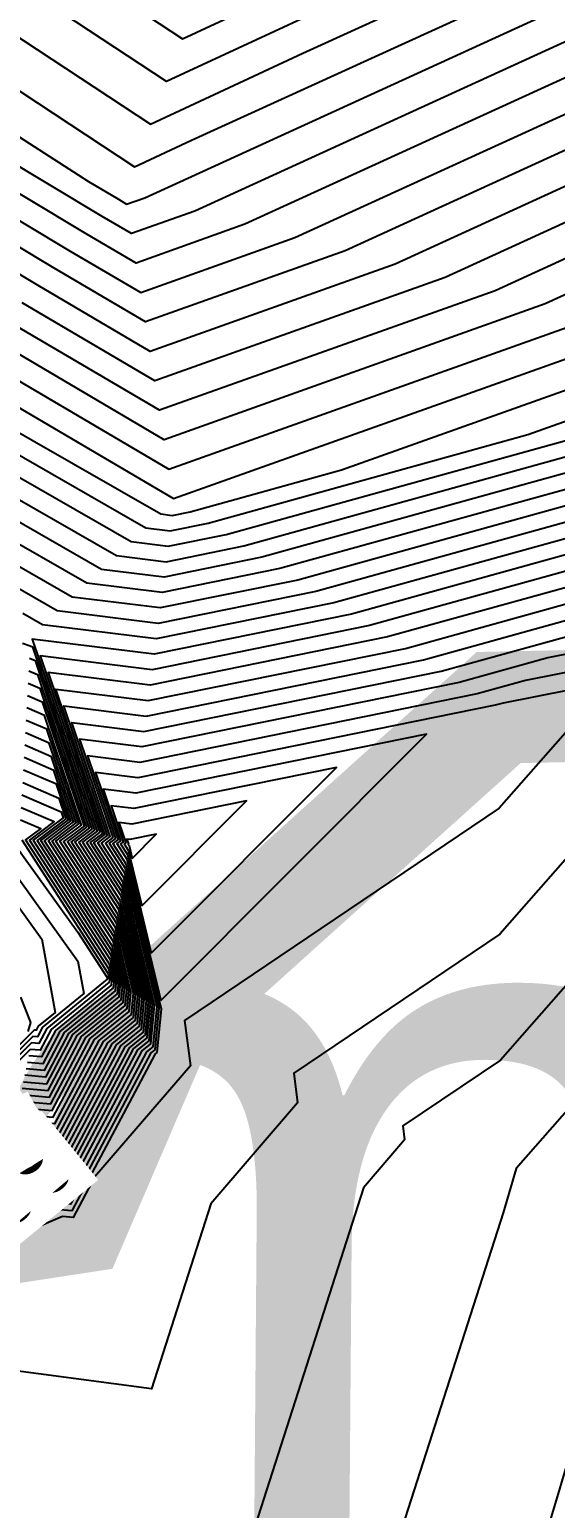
# Model space of a CAD drawing. Header units: inches. Extents: x 533200 to 542759, y 3594234 to 3596688.
# Drawn here: x 535922.98 to 535925.33, y 3595743.13 to 3595749.74 of the extents above; entities that cross this region are included whole.
import ezdxf
from ezdxf.enums import TextEntityAlignment as Align

# ---------------------------------------------------------------- set-up
doc = ezdxf.new("R2010")
doc.units = ezdxf.units.IN
doc.header["$MEASUREMENT"] = 0
for name, color, linetype in [('C-PROP-BNDY', 150, 'Continuous'), ('CVL_CURV_D', 1, 'Continuous'), ('CVL_CURV_G', 5, 'Continuous'), ('CVL_CURV_TX', 2, 'Continuous'), ('NO', 250, 'Continuous')]:
    doc.layers.add(name, color=color, linetype=linetype)
doc.styles.add('MONOTXT4', font='MONOTXT4.shx')
doc.styles.add('presentacion', font='arial.ttf')

msp = doc.modelspace()

# ---------------------------------------------------------------- linework, layer by layer
at = {"layer": 'C-PROP-BNDY', "color": 3, "linetype": 'Continuous', "lineweight": 30, "const_width": 0.5, "elevation": 649.42}
msp.add_lwpolyline([(535919.58, 3595743.88), (535923.18, 3595744.43), (535923.58, 3595745.36), (535925.08, 3595746.71), (535928.42, 3595746.78)], dxfattribs=at)
at = {"layer": 'CVL_CURV_D', "color": 6, "linetype": 'Continuous'}
for points, elevation in [([(535922.9949, 3595750.14), (535923.6684, 3595749.6961), (535925.0576, 3595750.3418)], 652.1), ([(535922.5766, 3595749.94), (535923.5248, 3595749.3149), (535924.2053, 3595749.6312), (535925.249, 3595750.1076)], 651.9), ([(535922.3674, 3595749.84), (535923.4531, 3595749.1244), (535923.7082, 3595749.2429), (535925.3317, 3595749.984)], 651.8), ([(535918.2368, 3595748.013), (535918.3857, 3595747.7788), (535917.781, 3595747.2135), (535918.6591, 3595747.4073), (535918.9911, 3595747.4322), (535919.7097, 3595747.4932), (535919.9974, 3595747.4923), (535920.8927, 3595747.3509), (535921.2416, 3595747.3599), (535921.825, 3595748.47), (535922.2801, 3595748.608), (535922.259, 3595749.2438), (535922.182, 3595749.3206), (535921.8682, 3595749.5043), (535922.2096, 3595749.7264), (535923.2485, 3595749.0589), (535923.3813, 3595748.9792), (535923.4184, 3595748.9574), (535923.4994, 3595748.9863), (535925.4145, 3595749.8605)], 651.7), ([(535925.4972, 3595749.7369), (535923.723, 3595748.927), (535923.4393, 3595748.826), (535923.3096, 3595748.9022), (535922.8448, 3595749.1811), (535922.2576, 3595749.5584), (535922.0646, 3595749.4329), (535922.242, 3595749.3291), (535922.2855, 3595749.2856), (535922.3095, 3595748.5651), (535921.8961, 3595748.4397), (535921.2592, 3595747.2278), (535920.9726, 3595747.2204), (535919.9859, 3595747.3762), (535919.7361, 3595747.377), (535919.112, 3595747.324), (535918.6823, 3595747.2918), (535917.6957, 3595747.074)], 651.6), ([(535917.9744, 3595746.8943), (535918.7288, 3595747.0608), (535919.3538, 3595747.1076), (535919.7888, 3595747.1446), (535919.9629, 3595747.144), (535921.1323, 3595746.9594), (535921.2943, 3595746.9635), (535922.0383, 3595748.3792), (535922.3682, 3595748.4792), (535922.3428, 3595749.2423), (535923.1663, 3595748.7482), (535923.4812, 3595748.5631), (535924.1701, 3595748.8084), (535925.6628, 3595749.4898)], 651.4), ([(535925.7455, 3595749.3662), (535924.3937, 3595748.7491), (535923.5022, 3595748.4317), (535923.0946, 3595748.6712), (535922.3753, 3595749.1028), (535922.3975, 3595748.4362), (535922.1094, 3595748.3489), (535921.3119, 3595746.8314), (535921.2122, 3595746.8288), (535919.9514, 3595747.0279), (535919.8151, 3595747.0284), (535919.4747, 3595746.9995), (535918.7521, 3595746.9453), (535918.1137, 3595746.8044)], 651.3), ([(535925.8283, 3595749.2426), (535924.6173, 3595748.6899), (535923.5231, 3595748.3003), (535923.0229, 3595748.5942), (535922.4079, 3595748.9633), (535922.4268, 3595748.3933), (535922.1805, 3595748.3186), (535921.3295, 3595746.6993), (535921.2921, 3595746.6983), (535919.9399, 3595746.9118), (535919.8415, 3595746.9122), (535919.5956, 3595746.8913), (535918.7753, 3595746.8298), (535918.253, 3595746.7145)], 651.2), ([(535925.911, 3595749.1191), (535924.8409, 3595748.6306), (535923.5441, 3595748.1689), (535922.9512, 3595748.5173)], 651.1), ([(535926.0766, 3595748.872), (535925.288, 3595748.512), (535923.586, 3595747.906), (535922.8079, 3595748.3633)], 650.9), ([(535922.6645, 3595748.2093), (535923.6279, 3595747.6431), (535925.7351, 3595748.3934)], 650.7), ([(535922.7362, 3595748.2863), (535923.607, 3595747.7746), (535925.5116, 3595748.4527)], 650.8), ([(535922.6044, 3595748.1275), (535923.5706, 3595747.5743), (535923.6219, 3595747.568), (535923.7021, 3595747.5843), (535924.3783, 3595747.7714), (535925.9587, 3595748.3341)], 650.6), ([(535922.7358, 3595747.7534), (535923.3727, 3595747.3888), (535923.5949, 3595747.3612), (535923.9424, 3595747.4318), (535926.5, 3595748.1397)], 650.3), ([(535922.692, 3595747.8781), (535923.4387, 3595747.4506), (535923.6039, 3595747.4301), (535923.8623, 3595747.4826), (535926.0411, 3595748.0857)], 650.4), ([(535926.4, 3595748.039), (535924.0225, 3595747.3809), (535923.5859, 3595747.2923), (535923.3067, 3595747.3269), (535922.7797, 3595747.6287)], 650.2), ([(535926.3, 3595747.9384), (535924.1027, 3595747.3301), (535923.5768, 3595747.2234), (535923.2407, 3595747.2651), (535922.8235, 3595747.5039)], 650.1), ([(535926.1, 3595747.737), (535924.2629, 3595747.2285), (535923.5588, 3595747.0855), (535923.1088, 3595747.1413), (535922.9111, 3595747.2545)], 649.9), ([(535926, 3595747.6363), (535924.343, 3595747.1776), (535923.5498, 3595747.0166), (535923.0428, 3595747.0795), (535922.9549, 3595747.1298)], 649.8), ([(535925.9, 3595747.5356), (535924.4231, 3595747.1268), (535923.5408, 3595746.9477), (535922.997, 3595747.0151), (535923.2864, 3595746.1574), (535923.2215, 3595746.1085), (535923.3883, 3595745.8498), (535923.4954, 3595745.4074), (535923.4827, 3595745.2742), (535923.3915, 3595745.1998), (535923.1263, 3595744.7017), (535922.8908, 3595744.7221)], 649.7), ([(535925.8, 3595747.4349), (535924.5032, 3595747.076), (535923.5318, 3595746.8788), (535923.0322, 3595746.9407), (535923.2981, 3595746.1528), (535923.2384, 3595746.1078), (535923.3917, 3595745.8702), (535923.505, 3595745.402), (535923.4916, 3595745.2611), (535923.4109, 3595745.1952), (535923.1322, 3595744.6719), (535922.8848, 3595744.6933)], 649.6), ([(535927.6045, 3595747.3873), (535925.3, 3595746.9315), (535924.9038, 3595746.8218), (535923.4868, 3595746.5342), (535923.2082, 3595746.5687), (535923.3565, 3595746.1294), (535923.3232, 3595746.1044), (535923.4086, 3595745.9719), (535923.5531, 3595745.3751), (535923.536, 3595745.1954), (535923.5077, 3595745.1724), (535923.1617, 3595744.5226), (535922.8545, 3595744.5492), (535922.8007, 3595744.4952), (535921.6185, 3595743.4144), (535921.226, 3595743.9256), (535921.41, 3595743.2908), (535921.3127, 3595743.3129), (535920.3464, 3595743.6193), (535919.0461, 3595742.1982), (535918.8611, 3595739.9828), (535919.0915, 3595739.142), (535921.6631, 3595738.2378)], 649.1), ([(535917.5315, 3595741.5726), (535919.6279, 3595743.8637), (535921.1858, 3595743.3698), (535921.3427, 3595743.3341), (535921.1685, 3595743.9349), (535921.1988, 3595743.974), (535921.2223, 3595743.9559), (535921.3143, 3595744.0082), (535921.6788, 3595743.5335), (535922.7516, 3595744.5141), (535922.8727, 3595744.6357), (535923.144, 3595744.6122), (535923.4496, 3595745.1861), (535923.5094, 3595745.2348), (535923.5242, 3595745.3912), (535923.3985, 3595745.9108), (535923.2723, 3595746.1064), (535923.3214, 3595746.1434), (535923.1026, 3595746.7919), (535923.5138, 3595746.7409), (535924.6634, 3595746.9743), (535925.6, 3595747.2336)], 649.4), ([(535927.7762, 3595747.2595), (535925.1, 3595746.7301), (535925.064, 3595746.7202), (535923.4687, 3595746.3964), (535923.2786, 3595746.4199), (535923.3798, 3595746.1201), (535923.3571, 3595746.103), (535923.4154, 3595746.0125), (535923.5723, 3595745.3643), (535923.5538, 3595745.1692), (535923.5464, 3595745.1632), (535923.1735, 3595744.4628), (535922.8424, 3595744.4915), (535922.8334, 3595744.4825), (535921.5783, 3595743.3351), (535921.346, 3595743.6376), (535921.4549, 3595743.2619), (535921.3973, 3595743.275), (535920.8254, 3595743.4563), (535920.0559, 3595742.6152), (535919.9464, 3595741.3041), (535920.5605, 3595739.062), (535921.9361, 3595738.5784)], 648.9), ([(535918.0363, 3595741.7811), (535919.8674, 3595743.7822), (535921.2281, 3595743.3508), (535921.3651, 3595743.3197), (535921.1863, 3595743.9367), (535921.2061, 3595743.9622), (535921.2215, 3595743.9504), (535921.2818, 3595743.9847), (535921.6587, 3595743.4938), (535922.7679, 3595744.5078), (535922.8666, 3595744.6068), (535923.1499, 3595744.5823), (535923.469, 3595745.1815), (535923.5183, 3595745.2217), (535923.5338, 3595745.3858), (535923.4019, 3595745.9312), (535923.2893, 3595746.1057), (535923.3331, 3595746.1388), (535923.1378, 3595746.7175), (535923.5048, 3595746.672), (535924.7435, 3595746.9235), (535925.5, 3595747.1329)], 649.3), ([(535918.5412, 3595741.9896), (535920.1069, 3595743.7007), (535921.2704, 3595743.3318), (535921.3876, 3595743.3052), (535921.204, 3595743.9384), (535921.2134, 3595743.9505), (535921.2207, 3595743.9449), (535921.2493, 3595743.9612), (535921.6386, 3595743.4541), (535922.7843, 3595744.5015), (535922.8606, 3595744.578), (535923.1558, 3595744.5524), (535923.4883, 3595745.1769), (535923.5271, 3595745.2086), (535923.5435, 3595745.3805), (535923.4053, 3595745.9515), (535923.3062, 3595746.1051), (535923.3448, 3595746.1341), (535923.173, 3595746.6431), (535923.4958, 3595746.6031), (535924.8236, 3595746.8727), (535925.4, 3595747.0322)], 649.2), ([(535922.9533, 3595746.9972), (535922.9876, 3595746.9856), (535922.9985, 3595746.9809), (535923.2747, 3595746.1621), (535923.2045, 3595746.1092), (535923.3849, 3595745.8295), (535923.4858, 3595745.4128), (535923.4739, 3595745.2873), (535923.3721, 3595745.2044), (535923.1204, 3595744.7316), (535922.8969, 3595744.751)], 649.8), ([(535922.9845, 3595746.9301), (535923.0091, 3595746.9195), (535923.2631, 3595746.1668), (535923.1875, 3595746.1099), (535923.3815, 3595745.8092), (535923.4762, 3595745.4182), (535923.465, 3595745.3005), (535923.3528, 3595745.209), (535923.1145, 3595744.7615), (535922.9029, 3595744.7798)], 649.9), ([(535922.9784, 3595746.8191), (535923.0303, 3595746.7968), (535923.2397, 3595746.1761), (535923.1536, 3595746.1113), (535923.3747, 3595745.7685), (535923.4569, 3595745.4289), (535923.4472, 3595745.3267), (535923.314, 3595745.2181), (535923.1027, 3595744.8212), (535922.915, 3595744.8374)], 650.1), ([(535922.9754, 3595746.7637), (535923.0409, 3595746.7355), (535923.2281, 3595746.1808), (535923.1367, 3595746.112), (535923.3714, 3595745.7481), (535923.4473, 3595745.4343), (535923.4383, 3595745.3398), (535923.2947, 3595745.2227), (535923.0968, 3595744.851), (535922.9211, 3595744.8663)], 650.2), ([(535922.9271, 3595744.8951), (535923.0909, 3595744.8809), (535923.2753, 3595745.2273), (535923.4295, 3595745.353), (535923.4377, 3595745.4397), (535923.368, 3595745.7278), (535923.1197, 3595746.1127), (535923.2164, 3595746.1854), (535923.0515, 3595746.6741), (535922.9723, 3595746.7082)], 650.3), ([(535925.3991, 3595746.6209), (535925.0822, 3595746.2603), (535923.6774, 3595745.3129), (535923.7034, 3595745.1103), (535923.275, 3595744.6125), (535923.1794, 3595744.433), (535923.1314, 3595744.4371), (535922.5232, 3595744.1776), (535921.5582, 3595743.2954), (535921.406, 3595743.4936), (535921.4774, 3595743.2474), (535921.4396, 3595743.256), (535921.0649, 3595743.3748), (535920.5607, 3595742.8238), (535920.489, 3595741.9648), (535921.2951, 3595739.022), (535922.0726, 3595738.7486)], 648.8), ([(535922.9332, 3595744.9239), (535923.085, 3595744.9108), (535923.256, 3595745.2319), (535923.4206, 3595745.3661), (535923.4281, 3595745.4451), (535923.3646, 3595745.7075), (535923.1028, 3595746.1134), (535923.2047, 3595746.1901), (535923.0621, 3595746.6127), (535922.9693, 3595746.6527)], 650.4), ([(535922.9453, 3595744.9816), (535923.0732, 3595744.9705), (535923.2172, 3595745.241), (535923.4028, 3595745.3924), (535923.4088, 3595745.4558), (535923.3578, 3595745.6668), (535923.0689, 3595746.1147), (535923.1814, 3595746.1995), (535923.0833, 3595746.49), (535922.9632, 3595746.5417)], 650.6), ([(535923.5714, 3595745.4023), (535924.758, 3595746.591), (535923.4597, 3595746.3274), (535923.3138, 3595746.3455), (535923.3915, 3595746.1154), (535923.374, 3595746.1023), (535923.4188, 3595746.0329), (535923.5714, 3595745.4023)], 648.8), ([(535925.798, 3595746.5095), (535925.0849, 3595745.6981), (535924.1645, 3595745.0774), (535924.1816, 3595744.9447), (535923.7939, 3595744.4943), (535923.5288, 3595743.6682), (535922.35, 3595743.825), (535921.9952, 3595743.6736), (535921.5381, 3595743.2557), (535921.466, 3595743.3496), (535921.4998, 3595743.233), (535921.4819, 3595743.2371), (535921.3044, 3595743.2933), (535921.0656, 3595743.0323), (535921.0316, 3595742.6254), (535922.0296, 3595738.982), (535922.2091, 3595738.9189), (535922.2507, 3595738.9189), (535922.4, 3595738.9157), (535923.9223, 3595738.9037), (535924.3371, 3595738.8395), (535924.9279, 3595738.1579)], 648.7), ([(535922.9513, 3595745.0104), (535923.0673, 3595745.0003), (535923.1979, 3595745.2456), (535923.3939, 3595745.4055), (535923.3992, 3595745.4612), (535923.3544, 3595745.6464), (535923.0519, 3595746.1154), (535923.1697, 3595746.2041), (535923.0939, 3595746.4286), (535922.9601, 3595746.4862)], 650.7), ([(535922.9574, 3595745.0392), (535923.0614, 3595745.0302), (535923.1785, 3595745.2502), (535923.3851, 3595745.4186), (535923.3896, 3595745.4666), (535923.351, 3595745.6261), (535923.0349, 3595746.1161), (535923.158, 3595746.2088), (535923.1045, 3595746.3673), (535922.9571, 3595746.4307)], 650.8), ([(535923.5286, 3595745.6137), (535924.3556, 3595746.4422), (535923.4507, 3595746.2585), (535923.349, 3595746.2711), (535923.4032, 3595746.1107), (535923.391, 3595746.1016), (535923.4222, 3595746.0532), (535923.5286, 3595745.6137)], 648.7), ([(535926.1968, 3595746.3982), (535925.0876, 3595745.1359), (535924.6516, 3595744.8419), (535924.6597, 3595744.7791), (535924.4761, 3595744.5657), (535923.9163, 3595742.8218), (535921.6208, 3595743.1271), (535921.8938, 3595742.7175), (535923.38, 3595739.085), (535924.268, 3595739.078), (535924.4388, 3595739.0516), (535924.923, 3595738.493)], 648.6), ([(535922.954, 3595746.3752), (535923.1152, 3595746.3059), (535923.1463, 3595746.2135), (535923.018, 3595746.1168), (535923.3476, 3595745.6058), (535923.38, 3595745.472), (535923.3762, 3595745.4317), (535923.1591, 3595745.2548), (535923.0555, 3595745.0601), (535922.9634, 3595745.068)], 650.9), ([(535923.4857, 3595745.8251), (535923.9532, 3595746.2934), (535923.4417, 3595746.1896), (535923.3842, 3595746.1967), (535923.4148, 3595746.1061), (535923.408, 3595746.1009), (535923.4256, 3595746.0736), (535923.4857, 3595745.8251)], 648.6), ([(535922.9479, 3595746.2643), (535923.0944, 3595746.2012), (535922.9841, 3595746.1182), (535923.3408, 3595745.5651), (535923.3608, 3595745.4828), (535923.3584, 3595745.458), (535923.1204, 3595745.2639), (535923.0436, 3595745.1198), (535922.9755, 3595745.1257)], 651.1), ([(535922.9449, 3595746.2088), (535923.035, 3595746.17), (535922.9671, 3595746.1189), (535923.3375, 3595745.5447), (535923.3512, 3595745.4882), (535923.3495, 3595745.4711), (535923.101, 3595745.2685), (535923.0377, 3595745.1497), (535922.9816, 3595745.1545)], 651.2), ([(535922.9187, 3595746.0987), (535923.2, 3595745.7067), (535923.3307, 3595745.5041), (535923.3319, 3595745.4989), (535923.3318, 3595745.4974), (535923.0623, 3595745.2776), (535923.0259, 3595745.2094), (535922.9937, 3595745.2122), (535922.424, 3595744.6406)], 651.4), ([(535922.9502, 3595746.1196), (535923.3341, 3595745.5244), (535923.3415, 3595745.4935), (535923.3407, 3595745.4842), (535923.0817, 3595745.2731), (535923.0318, 3595745.1795), (535922.9876, 3595745.1833), (535922.4403, 3595744.6343)], 651.3), ([(535922.812, 3595745.992), (535923.0392, 3595745.6754), (535923.0996, 3595745.3488), (535923.0236, 3595745.2868), (535923.0141, 3595745.2691), (535923.0058, 3595745.2698), (535922.3912, 3595744.6532)], 651.6), ([(535922.9436, 3595745.4164), (535922.9888, 3595745.3035), (535922.9769, 3595745.2636)], 651.7), ([(535925.8449, 3595744.8673), (535925.1921, 3595742.6893), (535924.6913, 3595741.1289), (535923.6366, 3595741.2692), (535924.874, 3595739.4123), (535925.0976, 3595739.2728), (535925.4549, 3595738.9457)], 648.4)]:
    msp.add_lwpolyline(points, dxfattribs=dict(at, elevation=elevation))
at = {"layer": 'CVL_CURV_G', "color": 5, "linetype": 'Continuous'}
for points, elevation in [([(535924.7024, 3595750.0194), (535923.5966, 3595749.5055), (535922.7857, 3595750.04)], 652), ([(535925.58, 3595749.6133), (535923.9466, 3595748.8677), (535923.4603, 3595748.6946), (535923.238, 3595748.8252), (535922.4411, 3595749.3033), (535922.3056, 3595749.3904), (535922.2611, 3595749.3614), (535922.302, 3595749.3375), (535922.312, 3595749.3274), (535922.3388, 3595748.5221), (535921.9672, 3595748.4094), (535921.2767, 3595747.0956), (535921.0525, 3595747.0899), (535919.9744, 3595747.2601), (535919.7624, 3595747.2608), (535919.2329, 3595747.2158), (535918.7056, 3595747.1763), (535917.8351, 3595746.9842)], 651.5), ([(535925.9938, 3595748.9955), (535925.0644, 3595748.5713), (535923.565, 3595748.0374), (535922.8796, 3595748.4403)], 651), ([(535922.6482, 3595748.0028), (535923.5046, 3595747.5125), (535923.6129, 3595747.4991), (535923.7822, 3595747.5334), (535925.2097, 3595747.9286), (535926.1823, 3595748.2749)], 650.5), ([(535926.2, 3595747.8377), (535924.1828, 3595747.2793), (535923.5678, 3595747.1545), (535923.1747, 3595747.2032), (535922.8673, 3595747.3792)], 650), ([(535925.7, 3595747.3342), (535924.5833, 3595747.0251), (535923.5228, 3595746.8099), (535923.0674, 3595746.8663), (535923.3098, 3595746.1481), (535923.2554, 3595746.1071), (535923.3951, 3595745.8905), (535923.5146, 3595745.3966), (535923.5005, 3595745.248), (535923.4302, 3595745.1907), (535923.1381, 3595744.642), (535922.8787, 3595744.6645)], 649.5), ([(535927.6903, 3595747.3234), (535925.2, 3595746.8308), (535924.9839, 3595746.771), (535923.4777, 3595746.4653), (535923.2434, 3595746.4943), (535923.3681, 3595746.1247), (535923.3401, 3595746.1037), (535923.412, 3595745.9922), (535923.5627, 3595745.3697), (535923.5449, 3595745.1823), (535923.5271, 3595745.1678), (535923.1676, 3595744.4927), (535922.8485, 3595744.5204), (535922.8171, 3595744.4889), (535921.5984, 3595743.3747), (535921.286, 3595743.7816), (535921.4325, 3595743.2763), (535921.355, 3595743.2939), (535920.5859, 3595743.5378), (535919.551, 3595742.4067), (535919.4038, 3595740.6434), (535919.826, 3595739.102), (535921.7996, 3595738.4081)], 649), ([(535922.9815, 3595746.8746), (535923.0197, 3595746.8582), (535923.2514, 3595746.1714), (535923.1706, 3595746.1106), (535923.3781, 3595745.7888), (535923.4665, 3595745.4235), (535923.4561, 3595745.3136), (535923.3334, 3595745.2136), (535923.1086, 3595744.7913), (535922.909, 3595744.8086)], 650), ([(535922.9392, 3595744.9527), (535923.0791, 3595744.9406), (535923.2366, 3595745.2364), (535923.4117, 3595745.3792), (535923.4185, 3595745.4505), (535923.3612, 3595745.6871), (535923.0858, 3595746.114), (535923.193, 3595746.1948), (535923.0727, 3595746.5514), (535922.9662, 3595746.5972)], 650.5), ([(535926.5957, 3595746.2868), (535925.1586, 3595744.6516), (535925.0993, 3595744.4536), (535924.3037, 3595741.9754), (535922.6287, 3595742.1982), (535924.594, 3595739.249), (535924.6456, 3595739.2168), (535925.3006, 3595738.6171)], 648.5), ([(535922.951, 3595746.3198), (535923.1258, 3595746.2445), (535923.1347, 3595746.2181), (535923.001, 3595746.1175), (535923.3442, 3595745.5854), (535923.3704, 3595745.4774), (535923.3673, 3595745.4449), (535923.1398, 3595745.2593), (535923.0495, 3595745.0899), (535922.9695, 3595745.0969)], 651), ([(535923.4429, 3595746.0366), (535923.5507, 3595746.1446), (535923.4327, 3595746.1207), (535923.4194, 3595746.1223), (535923.4265, 3595746.1014), (535923.4249, 3595746.1002), (535923.429, 3595746.0939), (535923.4429, 3595746.0366)], 648.5), ([(535922.8653, 3595746.0453), (535923.2008, 3595745.5779), (535923.2276, 3595745.4328), (535923.0429, 3595745.2822), (535923.02, 3595745.2392), (535922.9997, 3595745.241), (535922.4076, 3595744.6469)], 651.5)]:
    msp.add_lwpolyline(points, dxfattribs=dict(at, elevation=elevation))

# ---------------------------------------------------------------- texts
at = {"layer": 'NO', "color": 0, "style": 'presentacion'}
msp.add_text('1319.470m²', height=3.5, rotation=359.55158, dxfattribs=at).set_placement((535901.7623, 3595742.9269))

# ---------------------------------------------------------------- next in the draw order: wipeouts: each hides what was drawn before it
at = {"color": 8}
msp.add_wipeout([(535923.0377, 3595744.9104), (535921.973, 3595744.0385), (535922.2264, 3595743.729), (535923.2912, 3595744.6009)], dxfattribs=at).translate(0, 0, 649).dxf.layer = 'CVL_CURV_TX'

# ---------------------------------------------------------------- next in the draw order: texts
at = {"layer": 'CVL_CURV_TX', "color": 2, "style": 'MONOTXT4'}
msp.add_text('649.00', height=0.25, rotation=39.3104, dxfattribs=at).set_placement((535922.6321, 3595744.3197, 649), align=Align.MIDDLE)

# ---------------------------------------------------------------- next in the draw order: wipeouts: each hides what was drawn before it
at = {"color": 8}
msp.add_wipeout([(535922.9753, 3595744.9722), (535921.9221, 3595744.0864), (535922.1796, 3595743.7803), (535923.2328, 3595744.6661)], dxfattribs=at).translate(0, 0, 649.5).dxf.layer = 'CVL_CURV_TX'

# ---------------------------------------------------------------- next in the draw order: texts
at = {"layer": 'CVL_CURV_TX', "color": 2, "style": 'MONOTXT4'}
msp.add_text('649.50', height=0.25, rotation=40.06386, dxfattribs=at).set_placement((535922.5775, 3595744.3763, 649.5), align=Align.MIDDLE)

# ---------------------------------------------------------------- next in the draw order: wipeouts: each hides what was drawn before it
at = {"color": 8}
msp.add_wipeout([(535922.913, 3595745.0339), (535921.8713, 3595744.1345), (535922.1327, 3595743.8318), (535923.1744, 3595744.7311)], dxfattribs=at).translate(0, 0, 650).dxf.layer = 'CVL_CURV_TX'

# ---------------------------------------------------------------- next in the draw order: texts
at = {"layer": 'CVL_CURV_TX', "color": 2, "style": 'MONOTXT4'}
msp.add_text('650.00', height=0.25, rotation=40.80848, dxfattribs=at).set_placement((535922.5229, 3595744.4328, 650), align=Align.MIDDLE)

# ---------------------------------------------------------------- next in the draw order: wipeouts: each hides what was drawn before it
at = {"color": 8}
msp.add_wipeout([(535921.9608, 3595743.9835), (535923.1678, 3595744.6445), (535922.9757, 3595744.9953), (535921.7687, 3595744.3343)], dxfattribs=at).translate(0, 0, 650.5).dxf.layer = 'CVL_CURV_TX'

# ---------------------------------------------------------------- next in the draw order: texts
at = {"layer": 'CVL_CURV_TX', "color": 2, "style": 'MONOTXT4'}
msp.add_text('650.50', height=0.25, rotation=28.70815, dxfattribs=at).set_placement((535922.4683, 3595744.4894, 650.5), align=Align.MIDDLE)

# ---------------------------------------------------------------- next in the draw order: wipeouts: each hides what was drawn before it
at = {"color": 8}
msp.add_wipeout([(535922.8986, 3595745.0735), (535921.7215, 3595744.3606), (535921.9287, 3595744.0185), (535923.1058, 3595744.7313)], dxfattribs=at).translate(0, 0, 651).dxf.layer = 'CVL_CURV_TX'

# ---------------------------------------------------------------- next in the draw order: wipeouts: each hides what was drawn before it
msp.add_wipeout([(535922.8145, 3595745.1558), (535921.6781, 3595744.3796), (535921.9037, 3595744.0493), (535923.0401, 3595744.8255)], dxfattribs=at).translate(0, 0, 651.5).dxf.layer = 'CVL_CURV_TX'

doc.saveas('drawing.dxf')
